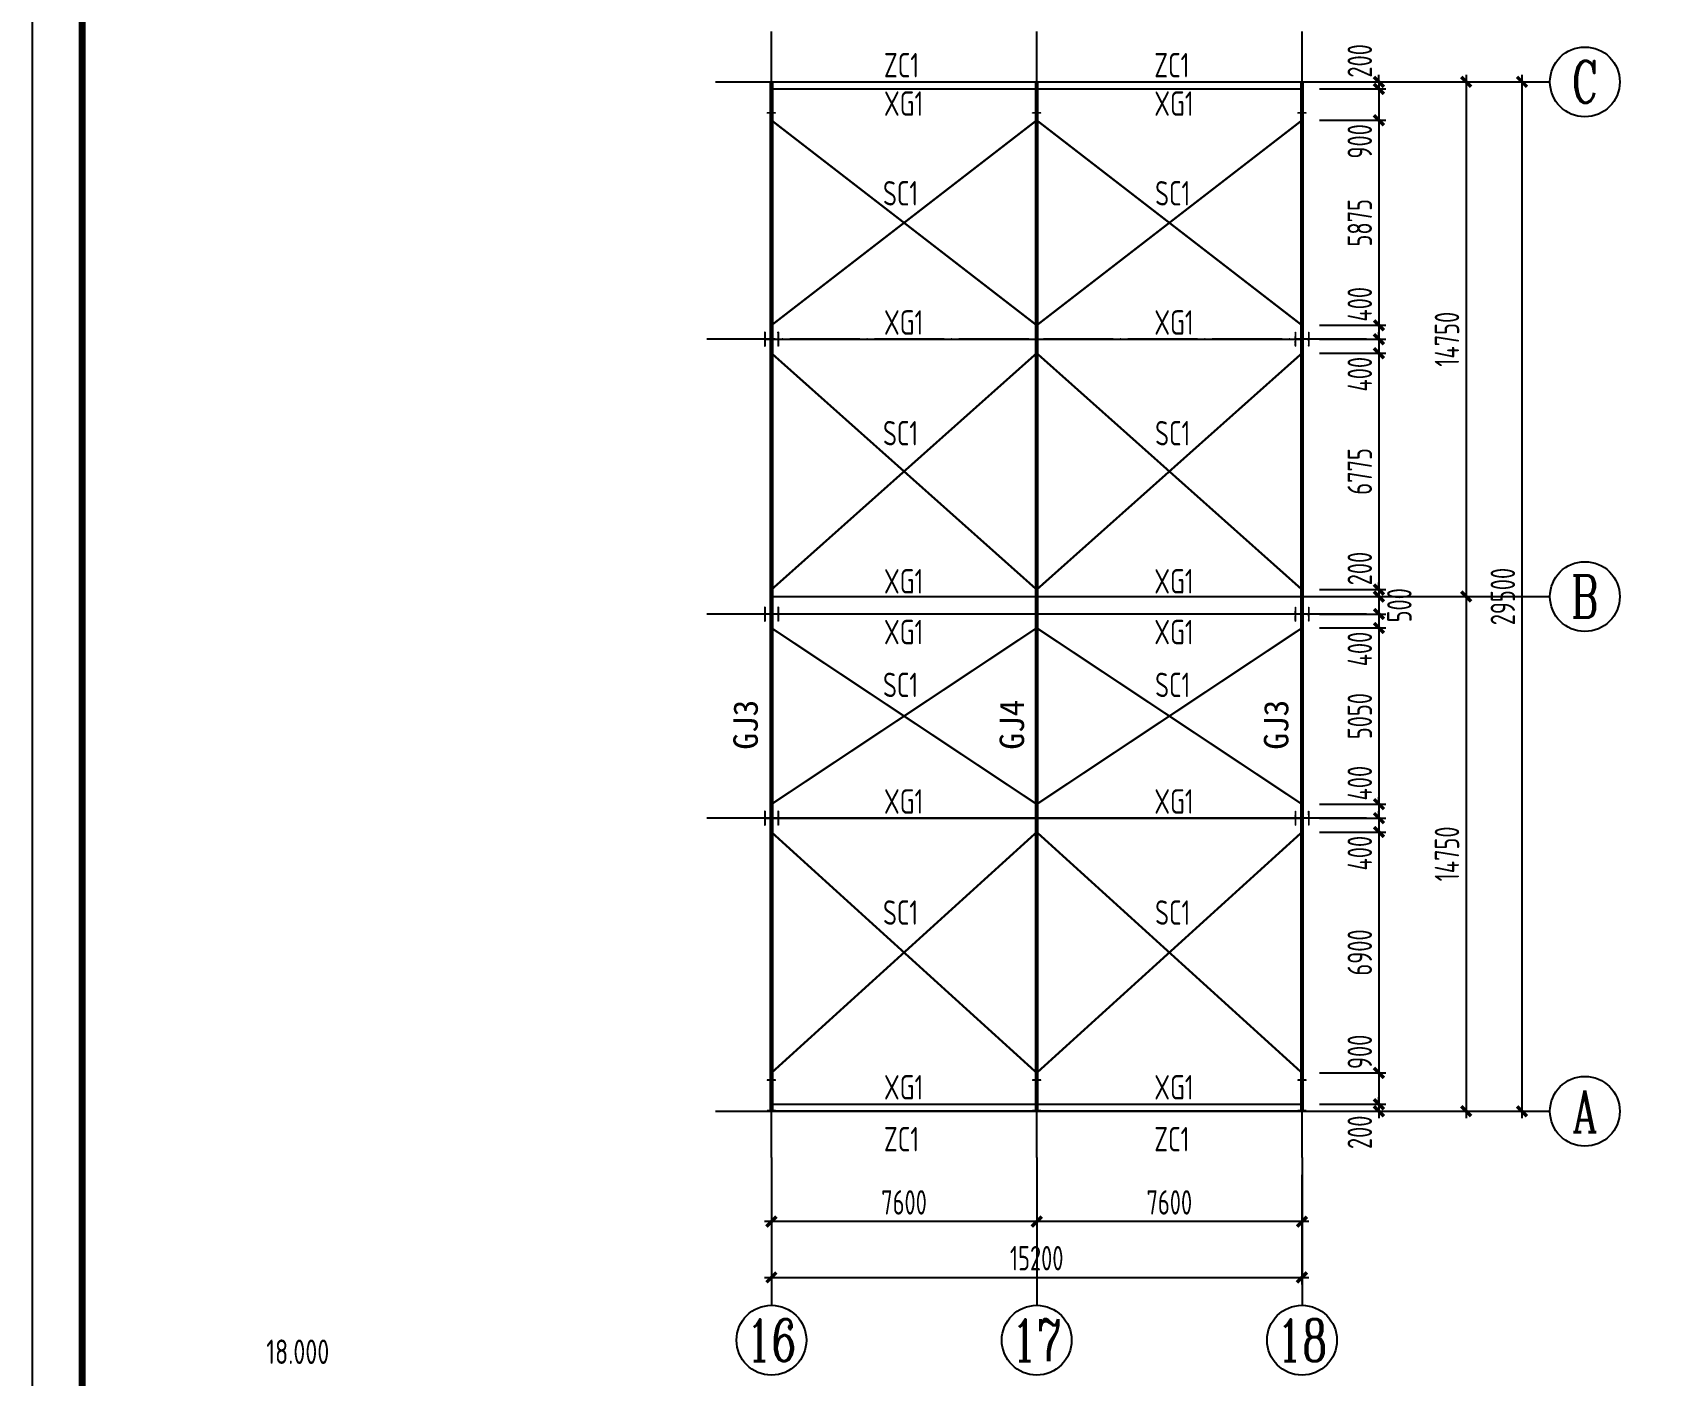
# Model space of a CAD drawing. Extents: x -3102990 to -851544, y -5293060 to -2540151.
# Drawn here: x -1789966 to -1766772, y -2655791 to -2636544 of the extents above; entities that cross this region are included whole.
import ezdxf
from ezdxf.enums import TextEntityAlignment as Align

# ---------------------------------------------------------------- set-up
doc = ezdxf.new("R2010")
doc.units = 0
doc.header["$LTSCALE"] = 1000
doc.header["$PDMODE"] = 1
for name, pattern in [('2', [16, 12.5, -1.5, 0.5, -1.5]), ('DASH', [0.35, 0.25, -0.1]), ('DOTE', [2.42, 2, -0.2, 0.02, -0.2])]:
    doc.linetypes.add(name, pattern=pattern)
doc.layers.get('0').update_dxf_attribs({"linetype": 'CONTINUOUS'})
doc.layers.get('Defpoints').update_dxf_attribs({"linetype": 'CONTINUOUS'})
for name, color, linetype in [('AXIS', 253, 'DOTE'), ('COLU', 7, 'CONTINUOUS'), ('DIM', 3, 'CONTINUOUS'), ('NUM', 7, 'CONTINUOUS'), ('PUB_TITLE', 4, 'CONTINUOUS'), ('REIN', 1, 'CONTINUOUS'), ('TEXT', 7, 'CONTINUOUS'), ('THIN', 7, 'CONTINUOUS')]:
    doc.layers.add(name, color=color, linetype=linetype)
doc.layers.add('yichutu', color=7, linetype='CONTINUOUS', true_color=0xffffff, plot=False)
doc.styles.add('-黑体', font='simhei.ttf')
doc.styles.add('TSSD_Axis', font='Complex.shx', dxfattribs={"width": 0.7, "bigfont": 'hztxt.shx'})
doc.styles.add('TSSD_Dimension', font='tssdeng.shx', dxfattribs={"width": 0.7, "bigfont": 'Hztxt.shx'})
doc.styles.add('TSSD_Label', font='tssdeng.shx', dxfattribs={"width": 0.75, "bigfont": 'hztxt.shx'})
doc.styles.add('TSSD_Rein', font='Tssdeng.shx', dxfattribs={"width": 0.75, "bigfont": 'hztxt.shx'})
doc.dimstyles.new('TSSD_200_100', dxfattribs={"dimtxt": 350, "dimasz": 100, "dimexe": 100, "dimexo": 250, "dimgap": 100, "dimtad": 1, "dimdec": 0, "dimlfac": 2, "dimzin": 0, "dimdsep": 46, "dimtxsty": 'TSSD_Dimension', "dimblk": 'ARCHTICK', "dimcen": 0, "dimdle": 100, "dimclrt": 7, "dimadec": 0, "dimazin": 0, "dimtfac": 1, "dimtdec": 0, "dimtix": 1, "dimtmove": 2, "dimatfit": 3, "dimfxl": 1, "dimtolj": 1, "dimtzin": 0, "dimarcsym": 0})

# ---------------------------------------------------------------- blocks, each defined once
blk = doc.blocks.new('ts_axno')
at = {"color": 0, "linetype": 'ByBlock', "lineweight": -2}
blk.add_circle((0, 0), 0.5, dxfattribs=at)
at = {"color": 0, "linetype": 'ByBlock', "lineweight": -2, "style": 'TSSD_Axis', "width": 0.7}
blk.add_attdef('A', text='', height=0.6, dxfattribs=at).set_placement((0, 0), align=Align.MIDDLE_CENTER)
blk = doc.blocks.new('_ArchTick')
at = {"color": 0, "const_width": 0.5}
blk.add_lwpolyline([(-0.71, -0.71), (0.71, 0.71)], dxfattribs=at)
blk = doc.blocks.new('*D1624')
at = {"layer": 'Defpoints', "color": 0, "ltscale": 1.5}
for p in [(-1775580, -2652666), (-1771780, -2652666), (-1775580, -2653584)]:
    blk.add_point(p, dxfattribs=at)
at = {"layer": 'DIM', "color": 0, "lineweight": -2, "ltscale": 1.5}
for p, q in [((-1775580, -2652916), (-1775580, -2653684)), ((-1771780, -2652916), (-1771780, -2653684)), ((-1771680, -2653584), (-1775680, -2653584))]:
    blk.add_line(p, q, dxfattribs=at)
at = {"layer": 'DIM', "color": 0, "lineweight": -2, "ltscale": 1.5, "xscale": 100, "yscale": 100, "zscale": 100, "rotation": 180}
blk.add_blockref('_ArchTick', (-1775580, -2653584), dxfattribs=at)
at = {"layer": 'DIM', "color": 0, "lineweight": -2, "ltscale": 1.5, "xscale": 100, "yscale": 100, "zscale": 100}
blk.add_blockref('_ArchTick', (-1771780, -2653584), dxfattribs=at)
at = {"layer": 'DIM', "color": 7, "ltscale": 1.5, "insert": (-1773680, -2653309), "char_height": 350, "attachment_point": 5, "style": 'TSSD_Dimension'}
blk.add_mtext('\\A1;7600', dxfattribs=at)
blk = doc.blocks.new('*D1625')
at = {"layer": 'Defpoints', "color": 0, "ltscale": 1.5}
for p in [(-1779380, -2652666), (-1775580, -2652666), (-1779380, -2653584)]:
    blk.add_point(p, dxfattribs=at)
at = {"layer": 'DIM', "color": 0, "lineweight": -2, "ltscale": 1.5}
for p, q in [((-1779380, -2652916), (-1779380, -2653684)), ((-1775580, -2652916), (-1775580, -2653684)), ((-1775480, -2653584), (-1779480, -2653584))]:
    blk.add_line(p, q, dxfattribs=at)
at = {"layer": 'DIM', "color": 0, "lineweight": -2, "ltscale": 1.5, "xscale": 100, "yscale": 100, "zscale": 100, "rotation": 180}
blk.add_blockref('_ArchTick', (-1779380, -2653584), dxfattribs=at)
at = {"layer": 'DIM', "color": 0, "lineweight": -2, "ltscale": 1.5, "xscale": 100, "yscale": 100, "zscale": 100}
blk.add_blockref('_ArchTick', (-1775580, -2653584), dxfattribs=at)
at = {"layer": 'DIM', "color": 7, "ltscale": 1.5, "insert": (-1777480, -2653309), "char_height": 350, "attachment_point": 5, "style": 'TSSD_Dimension'}
blk.add_mtext('\\A1;7600', dxfattribs=at)
blk = doc.blocks.new('*D1626')
at = {"layer": 'Defpoints', "color": 0, "ltscale": 1.5}
for p in [(-1779380, -2652666), (-1771780, -2652666), (-1771780, -2654384)]:
    blk.add_point(p, dxfattribs=at)
at = {"layer": 'DIM', "color": 0, "lineweight": -2, "ltscale": 1.5}
for p, q in [((-1779380, -2652916), (-1779380, -2654484)), ((-1771780, -2652916), (-1771780, -2654484)), ((-1779480, -2654384), (-1771680, -2654384))]:
    blk.add_line(p, q, dxfattribs=at)
at = {"layer": 'DIM', "color": 0, "lineweight": -2, "ltscale": 1.5, "xscale": 100, "yscale": 100, "zscale": 100, "rotation": 180}
blk.add_blockref('_ArchTick', (-1779380, -2654384), dxfattribs=at)
at = {"layer": 'DIM', "color": 0, "lineweight": -2, "ltscale": 1.5, "xscale": 100, "yscale": 100, "zscale": 100}
blk.add_blockref('_ArchTick', (-1771780, -2654384), dxfattribs=at)
at = {"layer": 'DIM', "color": 7, "ltscale": 1.5, "insert": (-1775580, -2654109), "char_height": 350, "attachment_point": 5, "style": 'TSSD_Dimension'}
blk.add_mtext('\\A1;15200', dxfattribs=at)
blk = doc.blocks.new('*D1627')
at = {"layer": 'Defpoints', "color": 0, "ltscale": 1.5}
for p in [(-1770980, -2637253), (-1770980, -2644628), (-1769428, -2644628)]:
    blk.add_point(p, dxfattribs=at)
at = {"layer": 'DIM', "color": 0, "lineweight": -2, "ltscale": 1.5}
for p, q in [((-1769428, -2637153), (-1769428, -2644728)), ((-1770730, -2637253), (-1769328, -2637253)), ((-1770730, -2644628), (-1769328, -2644628))]:
    blk.add_line(p, q, dxfattribs=at)
at = {"layer": 'DIM', "color": 0, "lineweight": -2, "ltscale": 1.5, "xscale": 100, "yscale": 100, "zscale": 100}
for p, rotation in [((-1769428, -2637253), 90), ((-1769428, -2644628), 270)]:
    blk.add_blockref('_ArchTick', p, dxfattribs=dict(at, rotation=rotation))
at = {"layer": 'DIM', "color": 7, "ltscale": 1.5, "insert": (-1769703, -2640941), "char_height": 350, "attachment_point": 5, "rotation": 90, "style": 'TSSD_Dimension'}
blk.add_mtext('\\A1;14750', dxfattribs=at)
blk = doc.blocks.new('*D1628')
at = {"layer": 'Defpoints', "color": 0, "ltscale": 1.5}
for p in [(-1770980, -2644628), (-1770980, -2652003), (-1769428, -2652003)]:
    blk.add_point(p, dxfattribs=at)
at = {"layer": 'DIM', "color": 0, "lineweight": -2, "ltscale": 1.5}
for p, q in [((-1769428, -2644528), (-1769428, -2652103)), ((-1770730, -2644628), (-1769328, -2644628)), ((-1770730, -2652003), (-1769328, -2652003))]:
    blk.add_line(p, q, dxfattribs=at)
at = {"layer": 'DIM', "color": 0, "lineweight": -2, "ltscale": 1.5, "xscale": 100, "yscale": 100, "zscale": 100}
for p, rotation in [((-1769428, -2644628), 90), ((-1769428, -2652003), 270)]:
    blk.add_blockref('_ArchTick', p, dxfattribs=dict(at, rotation=rotation))
at = {"layer": 'DIM', "color": 7, "ltscale": 1.5, "insert": (-1769703, -2648316), "char_height": 350, "attachment_point": 5, "rotation": 90, "style": 'TSSD_Dimension'}
blk.add_mtext('\\A1;14750', dxfattribs=at)
blk = doc.blocks.new('*D1629')
at = {"layer": 'Defpoints', "color": 0, "ltscale": 1.5}
for p in [(-1770980, -2637253), (-1768628, -2637253), (-1770980, -2652003)]:
    blk.add_point(p, dxfattribs=at)
at = {"layer": 'DIM', "color": 0, "lineweight": -2, "ltscale": 1.5}
for p, q in [((-1768628, -2652103), (-1768628, -2637153)), ((-1770730, -2637253), (-1768528, -2637253)), ((-1770730, -2652003), (-1768528, -2652003))]:
    blk.add_line(p, q, dxfattribs=at)
at = {"layer": 'DIM', "color": 0, "lineweight": -2, "ltscale": 1.5, "xscale": 100, "yscale": 100, "zscale": 100}
for p, rotation in [((-1768628, -2637253), 90), ((-1768628, -2652003), 270)]:
    blk.add_blockref('_ArchTick', p, dxfattribs=dict(at, rotation=rotation))
at = {"layer": 'DIM', "color": 7, "ltscale": 1.5, "insert": (-1768903, -2644628), "char_height": 350, "attachment_point": 5, "rotation": 90, "style": 'TSSD_Dimension'}
blk.add_mtext('\\A1;29500', dxfattribs=at)
blk = doc.blocks.new('*D1633')
at = {"layer": 'Defpoints', "color": 0, "ltscale": 1.5}
for p in [(-1771780, -2637253), (-1771780, -2637353), (-1770677, -2637353)]:
    blk.add_point(p, dxfattribs=at)
at = {"layer": 'DIM', "color": 0, "lineweight": -2, "ltscale": 1.5}
for p, q in [((-1770677, -2637253), (-1770677, -2637153)), ((-1771530, -2637253), (-1770577, -2637253)), ((-1771530, -2637353), (-1770577, -2637353)), ((-1770677, -2637253), (-1770677, -2637353)), ((-1770677, -2637353), (-1770677, -2637453))]:
    blk.add_line(p, q, dxfattribs=at)
at = {"layer": 'DIM', "color": 0, "lineweight": -2, "ltscale": 1.5, "xscale": 100, "yscale": 100, "zscale": 100}
for p, rotation in [((-1770677, -2637253), 270), ((-1770677, -2637353), 90)]:
    blk.add_blockref('_ArchTick', p, dxfattribs=dict(at, rotation=rotation))
at = {"layer": 'DIM', "color": 7, "ltscale": 1.5, "insert": (-1770952, -2636952), "char_height": 350, "attachment_point": 5, "rotation": 90, "style": 'TSSD_Dimension'}
blk.add_mtext('\\A1;200', dxfattribs=at)
blk = doc.blocks.new('*D1634')
at = {"layer": 'Defpoints', "color": 0, "ltscale": 1.5}
for p in [(-1771780, -2637353), (-1771780, -2637803), (-1770677, -2637803)]:
    blk.add_point(p, dxfattribs=at)
at = {"layer": 'DIM', "color": 0, "lineweight": -2, "ltscale": 1.5}
for p, q in [((-1771530, -2637353), (-1770577, -2637353)), ((-1770677, -2637253), (-1770677, -2637903)), ((-1771530, -2637803), (-1770577, -2637803))]:
    blk.add_line(p, q, dxfattribs=at)
at = {"layer": 'DIM', "color": 0, "lineweight": -2, "ltscale": 1.5, "xscale": 100, "yscale": 100, "zscale": 100}
for p, rotation in [((-1770677, -2637353), 90), ((-1770677, -2637803), 270)]:
    blk.add_blockref('_ArchTick', p, dxfattribs=dict(at, rotation=rotation))
at = {"layer": 'DIM', "color": 7, "ltscale": 1.5, "insert": (-1770952, -2638105), "char_height": 350, "attachment_point": 5, "rotation": 90, "style": 'TSSD_Dimension'}
blk.add_mtext('\\A1;900', dxfattribs=at)
blk = doc.blocks.new('*D1635')
at = {"layer": 'Defpoints', "color": 0, "ltscale": 1.5}
for p in [(-1771780, -2637803), (-1771780, -2640741), (-1770677, -2640741)]:
    blk.add_point(p, dxfattribs=at)
at = {"layer": 'DIM', "color": 0, "lineweight": -2, "ltscale": 1.5}
for p, q in [((-1771530, -2637803), (-1770577, -2637803)), ((-1770677, -2637703), (-1770677, -2640841)), ((-1771530, -2640741), (-1770577, -2640741))]:
    blk.add_line(p, q, dxfattribs=at)
at = {"layer": 'DIM', "color": 0, "lineweight": -2, "ltscale": 1.5, "xscale": 100, "yscale": 100, "zscale": 100}
for p, rotation in [((-1770677, -2637803), 90), ((-1770677, -2640741), 270)]:
    blk.add_blockref('_ArchTick', p, dxfattribs=dict(at, rotation=rotation))
at = {"layer": 'DIM', "color": 7, "ltscale": 1.5, "insert": (-1770952, -2639272), "char_height": 350, "attachment_point": 5, "rotation": 90, "style": 'TSSD_Dimension'}
blk.add_mtext('\\A1;5875', dxfattribs=at)
blk = doc.blocks.new('*D1636')
at = {"layer": 'Defpoints', "color": 0, "ltscale": 1.5}
for p in [(-1771780, -2640741), (-1771780, -2640941), (-1770677, -2640941)]:
    blk.add_point(p, dxfattribs=at)
at = {"layer": 'DIM', "color": 0, "lineweight": -2, "ltscale": 1.5}
for p, q in [((-1770677, -2640641), (-1770677, -2641041)), ((-1771530, -2640741), (-1770577, -2640741)), ((-1771530, -2640941), (-1770577, -2640941))]:
    blk.add_line(p, q, dxfattribs=at)
at = {"layer": 'DIM', "color": 0, "lineweight": -2, "ltscale": 1.5, "xscale": 100, "yscale": 100, "zscale": 100}
for p, rotation in [((-1770677, -2640741), 90), ((-1770677, -2640941), 270)]:
    blk.add_blockref('_ArchTick', p, dxfattribs=dict(at, rotation=rotation))
at = {"layer": 'DIM', "color": 7, "ltscale": 1.5, "insert": (-1770952, -2640440), "char_height": 350, "attachment_point": 5, "rotation": 90, "style": 'TSSD_Dimension'}
blk.add_mtext('\\A1;400', dxfattribs=at)
blk = doc.blocks.new('*D1637')
at = {"layer": 'Defpoints', "color": 0, "ltscale": 1.5}
for p in [(-1771780, -2640941), (-1771780, -2641141), (-1770677, -2641141)]:
    blk.add_point(p, dxfattribs=at)
at = {"layer": 'DIM', "color": 0, "lineweight": -2, "ltscale": 1.5}
for p, q in [((-1770677, -2640941), (-1770677, -2640841)), ((-1771530, -2640941), (-1770577, -2640941)), ((-1770677, -2640941), (-1770677, -2641141)), ((-1771530, -2641141), (-1770577, -2641141)), ((-1770677, -2641141), (-1770677, -2641241))]:
    blk.add_line(p, q, dxfattribs=at)
at = {"layer": 'DIM', "color": 0, "lineweight": -2, "ltscale": 1.5, "xscale": 100, "yscale": 100, "zscale": 100}
for p, rotation in [((-1770677, -2640941), 270), ((-1770677, -2641141), 90)]:
    blk.add_blockref('_ArchTick', p, dxfattribs=dict(at, rotation=rotation))
at = {"layer": 'DIM', "color": 7, "ltscale": 1.5, "insert": (-1770952, -2641442), "char_height": 350, "attachment_point": 5, "rotation": 90, "style": 'TSSD_Dimension'}
blk.add_mtext('\\A1;400', dxfattribs=at)
blk = doc.blocks.new('*D1638')
at = {"layer": 'Defpoints', "color": 0, "ltscale": 1.5}
for p in [(-1771780, -2641141), (-1771780, -2644528), (-1770677, -2644528)]:
    blk.add_point(p, dxfattribs=at)
at = {"layer": 'DIM', "color": 0, "lineweight": -2, "ltscale": 1.5}
for p, q in [((-1770677, -2641041), (-1770677, -2644628)), ((-1771530, -2641141), (-1770577, -2641141)), ((-1771530, -2644528), (-1770577, -2644528))]:
    blk.add_line(p, q, dxfattribs=at)
at = {"layer": 'DIM', "color": 0, "lineweight": -2, "ltscale": 1.5, "xscale": 100, "yscale": 100, "zscale": 100}
for p, rotation in [((-1770677, -2641141), 90), ((-1770677, -2644528), 270)]:
    blk.add_blockref('_ArchTick', p, dxfattribs=dict(at, rotation=rotation))
at = {"layer": 'DIM', "color": 7, "ltscale": 1.5, "insert": (-1770952, -2642835), "char_height": 350, "attachment_point": 5, "rotation": 90, "style": 'TSSD_Dimension'}
blk.add_mtext('\\A1;6775', dxfattribs=at)
blk = doc.blocks.new('*D1639')
at = {"layer": 'Defpoints', "color": 0, "ltscale": 1.5}
for p in [(-1771780, -2644528), (-1771780, -2644628), (-1770677, -2644628)]:
    blk.add_point(p, dxfattribs=at)
at = {"layer": 'DIM', "color": 0, "lineweight": -2, "ltscale": 1.5}
for p, q in [((-1771530, -2644528), (-1770577, -2644528)), ((-1770677, -2644528), (-1770677, -2644428)), ((-1770677, -2644528), (-1770677, -2644628)), ((-1771530, -2644628), (-1770577, -2644628)), ((-1770677, -2644628), (-1770677, -2644728))]:
    blk.add_line(p, q, dxfattribs=at)
at = {"layer": 'DIM', "color": 0, "lineweight": -2, "ltscale": 1.5, "xscale": 100, "yscale": 100, "zscale": 100}
for p, rotation in [((-1770677, -2644528), 270), ((-1770677, -2644628), 90)]:
    blk.add_blockref('_ArchTick', p, dxfattribs=dict(at, rotation=rotation))
at = {"layer": 'DIM', "color": 7, "ltscale": 1.5, "insert": (-1770952, -2644227), "char_height": 350, "attachment_point": 5, "rotation": 90, "style": 'TSSD_Dimension'}
blk.add_mtext('\\A1;200', dxfattribs=at)
blk = doc.blocks.new('*D1640')
at = {"layer": 'Defpoints', "color": 0, "ltscale": 1.5}
for p in [(-1771780, -2644628), (-1771780, -2644878), (-1770677, -2644878)]:
    blk.add_point(p, dxfattribs=at)
at = {"layer": 'DIM', "color": 0, "lineweight": -2, "ltscale": 1.5}
for p, q in [((-1770677, -2644528), (-1770677, -2644978)), ((-1771530, -2644628), (-1770577, -2644628)), ((-1771530, -2644878), (-1770577, -2644878))]:
    blk.add_line(p, q, dxfattribs=at)
at = {"layer": 'DIM', "color": 0, "lineweight": -2, "ltscale": 1.5, "xscale": 100, "yscale": 100, "zscale": 100}
for p, rotation in [((-1770677, -2644628), 90), ((-1770677, -2644878), 270)]:
    blk.add_blockref('_ArchTick', p, dxfattribs=dict(at, rotation=rotation))
at = {"layer": 'DIM', "color": 7, "ltscale": 1.5, "insert": (-1770385, -2644753), "char_height": 350, "attachment_point": 5, "rotation": 90, "style": 'TSSD_Dimension'}
blk.add_mtext('\\A1;500', dxfattribs=at)
blk = doc.blocks.new('*D1641')
at = {"layer": 'Defpoints', "color": 0, "ltscale": 1.5}
for p in [(-1771780, -2644878), (-1771780, -2645078), (-1770677, -2645078)]:
    blk.add_point(p, dxfattribs=at)
at = {"layer": 'DIM', "color": 0, "lineweight": -2, "ltscale": 1.5}
for p, q in [((-1770677, -2644778), (-1770677, -2645178)), ((-1771530, -2644878), (-1770577, -2644878)), ((-1771530, -2645078), (-1770577, -2645078))]:
    blk.add_line(p, q, dxfattribs=at)
at = {"layer": 'DIM', "color": 0, "lineweight": -2, "ltscale": 1.5, "xscale": 100, "yscale": 100, "zscale": 100}
for p, rotation in [((-1770677, -2644878), 90), ((-1770677, -2645078), 270)]:
    blk.add_blockref('_ArchTick', p, dxfattribs=dict(at, rotation=rotation))
at = {"layer": 'DIM', "color": 7, "ltscale": 1.5, "insert": (-1770952, -2645380), "char_height": 350, "attachment_point": 5, "rotation": 90, "style": 'TSSD_Dimension'}
blk.add_mtext('\\A1;400', dxfattribs=at)
blk = doc.blocks.new('*D1642')
at = {"layer": 'Defpoints', "color": 0, "ltscale": 1.5}
for p in [(-1771780, -2645078), (-1771780, -2647603), (-1770677, -2647603)]:
    blk.add_point(p, dxfattribs=at)
at = {"layer": 'DIM', "color": 0, "lineweight": -2, "ltscale": 1.5}
for p, q in [((-1770677, -2644978), (-1770677, -2647703)), ((-1771530, -2645078), (-1770577, -2645078)), ((-1771530, -2647603), (-1770577, -2647603))]:
    blk.add_line(p, q, dxfattribs=at)
at = {"layer": 'DIM', "color": 0, "lineweight": -2, "ltscale": 1.5, "xscale": 100, "yscale": 100, "zscale": 100}
for p, rotation in [((-1770677, -2645078), 90), ((-1770677, -2647603), 270)]:
    blk.add_blockref('_ArchTick', p, dxfattribs=dict(at, rotation=rotation))
at = {"layer": 'DIM', "color": 7, "ltscale": 1.5, "insert": (-1770952, -2646341), "char_height": 350, "attachment_point": 5, "rotation": 90, "style": 'TSSD_Dimension'}
blk.add_mtext('\\A1;5050', dxfattribs=at)
blk = doc.blocks.new('*D1643')
at = {"layer": 'Defpoints', "color": 0, "ltscale": 1.5}
for p in [(-1771780, -2647603), (-1771780, -2647803), (-1770677, -2647803)]:
    blk.add_point(p, dxfattribs=at)
at = {"layer": 'DIM', "color": 0, "lineweight": -2, "ltscale": 1.5}
for p, q in [((-1771530, -2647603), (-1770577, -2647603)), ((-1770677, -2647603), (-1770677, -2647503)), ((-1770677, -2647603), (-1770677, -2647803)), ((-1771530, -2647803), (-1770577, -2647803)), ((-1770677, -2647803), (-1770677, -2647903))]:
    blk.add_line(p, q, dxfattribs=at)
at = {"layer": 'DIM', "color": 0, "lineweight": -2, "ltscale": 1.5, "xscale": 100, "yscale": 100, "zscale": 100}
for p, rotation in [((-1770677, -2647603), 270), ((-1770677, -2647803), 90)]:
    blk.add_blockref('_ArchTick', p, dxfattribs=dict(at, rotation=rotation))
at = {"layer": 'DIM', "color": 7, "ltscale": 1.5, "insert": (-1770952, -2647302), "char_height": 350, "attachment_point": 5, "rotation": 90, "style": 'TSSD_Dimension'}
blk.add_mtext('\\A1;400', dxfattribs=at)
blk = doc.blocks.new('*D1644')
at = {"layer": 'Defpoints', "color": 0, "ltscale": 1.5}
for p in [(-1771780, -2647803), (-1771780, -2648003), (-1770677, -2648003)]:
    blk.add_point(p, dxfattribs=at)
at = {"layer": 'DIM', "color": 0, "lineweight": -2, "ltscale": 1.5}
for p, q in [((-1771530, -2647803), (-1770577, -2647803)), ((-1770677, -2647803), (-1770677, -2647703)), ((-1770677, -2647803), (-1770677, -2648003)), ((-1771530, -2648003), (-1770577, -2648003)), ((-1770677, -2648003), (-1770677, -2648103))]:
    blk.add_line(p, q, dxfattribs=at)
at = {"layer": 'DIM', "color": 0, "lineweight": -2, "ltscale": 1.5, "xscale": 100, "yscale": 100, "zscale": 100}
for p, rotation in [((-1770677, -2647803), 270), ((-1770677, -2648003), 90)]:
    blk.add_blockref('_ArchTick', p, dxfattribs=dict(at, rotation=rotation))
at = {"layer": 'DIM', "color": 7, "ltscale": 1.5, "insert": (-1770952, -2648305), "char_height": 350, "attachment_point": 5, "rotation": 90, "style": 'TSSD_Dimension'}
blk.add_mtext('\\A1;400', dxfattribs=at)
blk = doc.blocks.new('*D1645')
at = {"layer": 'Defpoints', "color": 0, "ltscale": 1.5}
for p in [(-1771780, -2648003), (-1771780, -2651453), (-1770677, -2651453)]:
    blk.add_point(p, dxfattribs=at)
at = {"layer": 'DIM', "color": 0, "lineweight": -2, "ltscale": 1.5}
for p, q in [((-1771530, -2648003), (-1770577, -2648003)), ((-1770677, -2647903), (-1770677, -2651553)), ((-1771530, -2651453), (-1770577, -2651453))]:
    blk.add_line(p, q, dxfattribs=at)
at = {"layer": 'DIM', "color": 0, "lineweight": -2, "ltscale": 1.5, "xscale": 100, "yscale": 100, "zscale": 100}
for p, rotation in [((-1770677, -2648003), 90), ((-1770677, -2651453), 270)]:
    blk.add_blockref('_ArchTick', p, dxfattribs=dict(at, rotation=rotation))
at = {"layer": 'DIM', "color": 7, "ltscale": 1.5, "insert": (-1770952, -2649728), "char_height": 350, "attachment_point": 5, "rotation": 90, "style": 'TSSD_Dimension'}
blk.add_mtext('\\A1;6900', dxfattribs=at)
blk = doc.blocks.new('*D1646')
at = {"layer": 'Defpoints', "color": 0, "ltscale": 1.5}
for p in [(-1771780, -2651453), (-1771780, -2651903), (-1770677, -2651903)]:
    blk.add_point(p, dxfattribs=at)
at = {"layer": 'DIM', "color": 0, "lineweight": -2, "ltscale": 1.5}
for p, q in [((-1771530, -2651453), (-1770577, -2651453)), ((-1770677, -2651353), (-1770677, -2652003)), ((-1771530, -2651903), (-1770577, -2651903))]:
    blk.add_line(p, q, dxfattribs=at)
at = {"layer": 'DIM', "color": 0, "lineweight": -2, "ltscale": 1.5, "xscale": 100, "yscale": 100, "zscale": 100}
for p, rotation in [((-1770677, -2651453), 90), ((-1770677, -2651903), 270)]:
    blk.add_blockref('_ArchTick', p, dxfattribs=dict(at, rotation=rotation))
at = {"layer": 'DIM', "color": 7, "ltscale": 1.5, "insert": (-1770952, -2651152), "char_height": 350, "attachment_point": 5, "rotation": 90, "style": 'TSSD_Dimension'}
blk.add_mtext('\\A1;900', dxfattribs=at)
blk = doc.blocks.new('*D1647')
at = {"layer": 'Defpoints', "color": 0, "ltscale": 1.5}
for p in [(-1771780, -2651903), (-1771780, -2652003), (-1770677, -2652003)]:
    blk.add_point(p, dxfattribs=at)
at = {"layer": 'DIM', "color": 0, "lineweight": -2, "ltscale": 1.5}
for p, q in [((-1771530, -2651903), (-1770577, -2651903)), ((-1771530, -2652003), (-1770577, -2652003)), ((-1770677, -2651903), (-1770677, -2651803)), ((-1770677, -2651903), (-1770677, -2652003)), ((-1770677, -2652003), (-1770677, -2652103))]:
    blk.add_line(p, q, dxfattribs=at)
at = {"layer": 'DIM', "color": 0, "lineweight": -2, "ltscale": 1.5, "xscale": 100, "yscale": 100, "zscale": 100}
for p, rotation in [((-1770677, -2651903), 270), ((-1770677, -2652003), 90)]:
    blk.add_blockref('_ArchTick', p, dxfattribs=dict(at, rotation=rotation))
at = {"layer": 'DIM', "color": 7, "ltscale": 1.5, "insert": (-1770952, -2652305), "char_height": 350, "attachment_point": 5, "rotation": 90, "style": 'TSSD_Dimension'}
blk.add_mtext('\\A1;200', dxfattribs=at)
blk = doc.blocks.new('A$C16496DF1')
at = {"layer": 'PUB_TITLE'}
blk.add_lwpolyline([(0, 0), (0, 42000), (104100, 42000), (104100, 0)], close=True, dxfattribs=at)
at = {"layer": 'PUB_TITLE', "const_width": 100}
blk.add_lwpolyline([(103100, 1000), (103100, 41000), (713, 41000), (713, 1000), (103100, 1000)], dxfattribs=at)
blk = doc.blocks.new('yct-1041-420-104100-42000-100-2006.0')
at = {"layer": 'yichutu', "color": 7, "true_color": 0xffffff}
blk.add_lwpolyline([(0, 0), (0, 42000), (104100, 42000), (104100, 0)], close=True, dxfattribs=at)

msp = doc.modelspace()

# ---------------------------------------------------------------- hatches: boundary and pattern name
at = {"layer": 'COLU', "lineweight": 5}
h = msp.add_hatch(dxfattribs=at)
h.set_pattern_fill('ANSI31', color=256, style=0)
h.set_pattern_definition([(45, (152468.8103, 4274.546), (-2.2450640303, 2.2450640303), [])])
h.paths.add_polyline_path([(-1779479.63, -2641040.95), (-1779470.63, -2641040.95), (-1779470.63, -2640840.95), (-1779479.63, -2640840.95)])
h.paths.add_polyline_path([(-1779279.63, -2640840.95), (-1779288.63, -2640840.95), (-1779288.63, -2641040.95), (-1779279.63, -2641040.95)])
edge = h.paths.add_edge_path()
edge.add_line((-1779470.63, -2640944.95), (-1779288.63, -2640944.95))
edge.add_line((-1779470.63, -2640936.95), (-1779288.63, -2640936.95))
h = msp.add_hatch(dxfattribs=at)
h.set_pattern_fill('ANSI31', color=256, style=0)
h.set_pattern_definition([(135, (-3703628.0773, 4274.546), (2.2450640303, 2.2450640303), [])])
h.paths.add_polyline_path([(-1771679.63, -2641040.95), (-1771688.63, -2641040.95), (-1771688.63, -2640840.95), (-1771679.63, -2640840.95)])
h.paths.add_polyline_path([(-1771879.63, -2640840.95), (-1771870.63, -2640840.95), (-1771870.63, -2641040.95), (-1771879.63, -2641040.95)])
edge = h.paths.add_edge_path()
edge.add_line((-1771688.63, -2640944.95), (-1771870.63, -2640944.95))
edge.add_line((-1771688.63, -2640936.95), (-1771870.63, -2640936.95))
h = msp.add_hatch(dxfattribs=at)
h.set_pattern_fill('ANSI31', color=256, style=0)
h.set_pattern_definition([(45, (152468.8103, 337.046), (-2.2450640303, 2.2450640303), [])])
h.paths.add_polyline_path([(-1779479.63, -2644978.45), (-1779470.63, -2644978.45), (-1779470.63, -2644778.45), (-1779479.63, -2644778.45)])
h.paths.add_polyline_path([(-1779279.63, -2644778.45), (-1779288.63, -2644778.45), (-1779288.63, -2644978.45), (-1779279.63, -2644978.45)])
edge = h.paths.add_edge_path()
edge.add_line((-1779470.63, -2644882.45), (-1779288.63, -2644882.45))
edge.add_line((-1779470.63, -2644874.45), (-1779288.63, -2644874.45))
h = msp.add_hatch(dxfattribs=at)
h.set_pattern_fill('ANSI31', color=256, style=0)
h.set_pattern_definition([(135, (-3703628.0773, 337.046), (2.2450640303, 2.2450640303), [])])
h.paths.add_polyline_path([(-1771679.63, -2644978.45), (-1771688.63, -2644978.45), (-1771688.63, -2644778.45), (-1771679.63, -2644778.45)])
h.paths.add_polyline_path([(-1771879.63, -2644778.45), (-1771870.63, -2644778.45), (-1771870.63, -2644978.45), (-1771879.63, -2644978.45)])
edge = h.paths.add_edge_path()
edge.add_line((-1771688.63, -2644882.45), (-1771870.63, -2644882.45))
edge.add_line((-1771688.63, -2644874.45), (-1771870.63, -2644874.45))
h = msp.add_hatch(dxfattribs=at)
h.set_pattern_fill('ANSI31', color=256, style=0)
h.set_pattern_definition([(45, (152468.8103, -2587.9536), (-2.2450640303, 2.2450640303), [])])
h.paths.add_polyline_path([(-1779479.63, -2647903.45), (-1779470.63, -2647903.45), (-1779470.63, -2647703.45), (-1779479.63, -2647703.45)])
h.paths.add_polyline_path([(-1779279.63, -2647703.45), (-1779288.63, -2647703.45), (-1779288.63, -2647903.45), (-1779279.63, -2647903.45)])
edge = h.paths.add_edge_path()
edge.add_line((-1779470.63, -2647807.45), (-1779288.63, -2647807.45))
edge.add_line((-1779470.63, -2647799.45), (-1779288.63, -2647799.45))
h = msp.add_hatch(dxfattribs=at)
h.set_pattern_fill('ANSI31', color=256, style=0)
h.set_pattern_definition([(135, (-3703628.0773, -2587.9536), (2.2450640303, 2.2450640303), [])])
h.paths.add_polyline_path([(-1771679.63, -2647903.45), (-1771688.63, -2647903.45), (-1771688.63, -2647703.45), (-1771679.63, -2647703.45)])
h.paths.add_polyline_path([(-1771879.63, -2647703.45), (-1771870.63, -2647703.45), (-1771870.63, -2647903.45), (-1771879.63, -2647903.45)])
edge = h.paths.add_edge_path()
edge.add_line((-1771688.63, -2647807.45), (-1771870.63, -2647807.45))
edge.add_line((-1771688.63, -2647799.45), (-1771870.63, -2647799.45))

# ---------------------------------------------------------------- linework, layer by layer
at = {"layer": 'AXIS', "ltscale": 1.5}
for p, q in [((-1779379.63, -2652665.51), (-1779379.63, -2636532.65)), ((-1775579.63, -2652665.51), (-1775579.63, -2636532.65)), ((-1771779.63, -2652665.51), (-1771779.63, -2636532.65)), ((-1780179.63, -2637253.45), (-1770979.63, -2637253.45)), ((-1779379.63, -2644628.45), (-1770979.63, -2644628.45)), ((-1780179.63, -2652003.45), (-1770979.63, -2652003.45))]:
    msp.add_line(p, q, dxfattribs=at)
at = {"layer": 'AXIS', "ltscale": 0.5}
for p, q in [((-1770854.46, -2640940.95), (-1780304.81, -2640940.95)), ((-1770854.46, -2644878.45), (-1780304.81, -2644878.45)), ((-1770854.46, -2647803.45), (-1780304.81, -2647803.45))]:
    msp.add_line(p, q, dxfattribs=at)
at = {"layer": 'COLU', "lineweight": 5}
for p, q in [((-1779319.63, -2637253.45), (-1779439.63, -2637253.45)), ((-1779439.63, -2637253.45), (-1779439.63, -2637262.45)), ((-1779319.63, -2637262.45), (-1779439.63, -2637262.45)), ((-1779383.63, -2637262.45), (-1779383.63, -2637694.45)), ((-1779375.63, -2637262.45), (-1779375.63, -2637694.45)), ((-1779319.63, -2637262.45), (-1779319.63, -2637253.45)), ((-1775519.63, -2637253.45), (-1775639.63, -2637253.45)), ((-1775639.63, -2637253.45), (-1775639.63, -2637262.45)), ((-1775519.63, -2637262.45), (-1775639.63, -2637262.45)), ((-1775583.63, -2637262.45), (-1775583.63, -2637694.45)), ((-1775575.63, -2637262.45), (-1775575.63, -2637694.45)), ((-1775519.63, -2637262.45), (-1775519.63, -2637253.45)), ((-1771719.63, -2637253.45), (-1771839.63, -2637253.45)), ((-1771839.63, -2637253.45), (-1771839.63, -2637262.45)), ((-1771719.63, -2637262.45), (-1771839.63, -2637262.45)), ((-1771783.63, -2637262.45), (-1771783.63, -2637694.45)), ((-1771775.63, -2637262.45), (-1771775.63, -2637694.45)), ((-1771719.63, -2637262.45), (-1771719.63, -2637253.45)), ((-1779319.63, -2637694.45), (-1779439.63, -2637694.45)), ((-1779439.63, -2637703.45), (-1779439.63, -2637694.45)), ((-1779319.63, -2637703.45), (-1779439.63, -2637703.45)), ((-1779319.63, -2637703.45), (-1779319.63, -2637694.45)), ((-1775519.63, -2637694.45), (-1775639.63, -2637694.45)), ((-1775639.63, -2637703.45), (-1775639.63, -2637694.45)), ((-1775519.63, -2637703.45), (-1775639.63, -2637703.45)), ((-1775519.63, -2637703.45), (-1775519.63, -2637694.45)), ((-1771719.63, -2637694.45), (-1771839.63, -2637694.45)), ((-1771839.63, -2637703.45), (-1771839.63, -2637694.45)), ((-1771719.63, -2637703.45), (-1771839.63, -2637703.45)), ((-1771719.63, -2637703.45), (-1771719.63, -2637694.45)), ((-1779479.63, -2640840.95), (-1779479.63, -2641040.95)), ((-1779470.63, -2640840.95), (-1779479.63, -2640840.95)), ((-1779470.63, -2640840.95), (-1779470.63, -2641040.95)), ((-1779288.63, -2640840.95), (-1779288.63, -2641040.95)), ((-1779279.63, -2640840.95), (-1779288.63, -2640840.95)), ((-1779279.63, -2640840.95), (-1779279.63, -2641040.95)), ((-1771879.63, -2640840.95), (-1771879.63, -2641040.95)), ((-1771879.63, -2640840.95), (-1771870.63, -2640840.95)), ((-1771870.63, -2640840.95), (-1771870.63, -2641040.95)), ((-1771688.63, -2640840.95), (-1771688.63, -2641040.95)), ((-1771688.63, -2640840.95), (-1771679.63, -2640840.95)), ((-1771679.63, -2640840.95), (-1771679.63, -2641040.95)), ((-1779479.63, -2641040.95), (-1779470.63, -2641040.95)), ((-1779470.63, -2640936.95), (-1779288.63, -2640936.95)), ((-1779470.63, -2640944.95), (-1779288.63, -2640944.95)), ((-1779279.63, -2641040.95), (-1779288.63, -2641040.95)), ((-1771879.63, -2641040.95), (-1771870.63, -2641040.95)), ((-1771688.63, -2640936.95), (-1771870.63, -2640936.95)), ((-1771688.63, -2640944.95), (-1771870.63, -2640944.95)), ((-1771679.63, -2641040.95), (-1771688.63, -2641040.95)), ((-1779479.63, -2644778.45), (-1779479.63, -2644978.45)), ((-1779470.63, -2644778.45), (-1779479.63, -2644778.45)), ((-1779470.63, -2644778.45), (-1779470.63, -2644978.45)), ((-1779288.63, -2644778.45), (-1779288.63, -2644978.45)), ((-1779279.63, -2644778.45), (-1779288.63, -2644778.45)), ((-1779279.63, -2644778.45), (-1779279.63, -2644978.45)), ((-1771879.63, -2644778.45), (-1771879.63, -2644978.45)), ((-1771879.63, -2644778.45), (-1771870.63, -2644778.45)), ((-1771870.63, -2644778.45), (-1771870.63, -2644978.45)), ((-1771688.63, -2644778.45), (-1771688.63, -2644978.45)), ((-1771688.63, -2644778.45), (-1771679.63, -2644778.45)), ((-1771679.63, -2644778.45), (-1771679.63, -2644978.45)), ((-1779479.63, -2644978.45), (-1779470.63, -2644978.45)), ((-1779470.63, -2644874.45), (-1779288.63, -2644874.45)), ((-1779470.63, -2644882.45), (-1779288.63, -2644882.45)), ((-1779279.63, -2644978.45), (-1779288.63, -2644978.45)), ((-1771879.63, -2644978.45), (-1771870.63, -2644978.45)), ((-1771688.63, -2644874.45), (-1771870.63, -2644874.45)), ((-1771688.63, -2644882.45), (-1771870.63, -2644882.45)), ((-1771679.63, -2644978.45), (-1771688.63, -2644978.45)), ((-1779479.63, -2647703.45), (-1779479.63, -2647903.45)), ((-1779470.63, -2647703.45), (-1779479.63, -2647703.45)), ((-1779470.63, -2647703.45), (-1779470.63, -2647903.45)), ((-1779470.63, -2647799.45), (-1779288.63, -2647799.45)), ((-1779470.63, -2647807.45), (-1779288.63, -2647807.45)), ((-1779288.63, -2647703.45), (-1779288.63, -2647903.45)), ((-1779279.63, -2647703.45), (-1779288.63, -2647703.45)), ((-1779279.63, -2647703.45), (-1779279.63, -2647903.45)), ((-1771879.63, -2647703.45), (-1771879.63, -2647903.45)), ((-1771879.63, -2647703.45), (-1771870.63, -2647703.45)), ((-1771870.63, -2647703.45), (-1771870.63, -2647903.45)), ((-1771688.63, -2647799.45), (-1771870.63, -2647799.45)), ((-1771688.63, -2647807.45), (-1771870.63, -2647807.45)), ((-1771688.63, -2647703.45), (-1771688.63, -2647903.45)), ((-1771688.63, -2647703.45), (-1771679.63, -2647703.45)), ((-1771679.63, -2647703.45), (-1771679.63, -2647903.45)), ((-1779479.63, -2647903.45), (-1779470.63, -2647903.45)), ((-1779279.63, -2647903.45), (-1779288.63, -2647903.45)), ((-1771879.63, -2647903.45), (-1771870.63, -2647903.45)), ((-1771679.63, -2647903.45), (-1771688.63, -2647903.45)), ((-1779319.63, -2651553.45), (-1779439.63, -2651553.45)), ((-1779439.63, -2651553.45), (-1779439.63, -2651562.45)), ((-1779319.63, -2651562.45), (-1779439.63, -2651562.45)), ((-1779383.63, -2651562.45), (-1779383.63, -2651994.45)), ((-1779375.63, -2651562.45), (-1779375.63, -2651994.45)), ((-1779319.63, -2651562.45), (-1779319.63, -2651553.45)), ((-1775519.63, -2651553.45), (-1775639.63, -2651553.45)), ((-1775639.63, -2651553.45), (-1775639.63, -2651562.45)), ((-1775519.63, -2651562.45), (-1775639.63, -2651562.45)), ((-1775583.63, -2651562.45), (-1775583.63, -2651994.45)), ((-1775575.63, -2651562.45), (-1775575.63, -2651994.45)), ((-1775519.63, -2651562.45), (-1775519.63, -2651553.45)), ((-1771719.63, -2651553.45), (-1771839.63, -2651553.45)), ((-1771839.63, -2651553.45), (-1771839.63, -2651562.45)), ((-1771719.63, -2651562.45), (-1771839.63, -2651562.45)), ((-1771783.63, -2651562.45), (-1771783.63, -2651994.45)), ((-1771775.63, -2651562.45), (-1771775.63, -2651994.45)), ((-1771719.63, -2651562.45), (-1771719.63, -2651553.45)), ((-1779319.63, -2651994.45), (-1779439.63, -2651994.45)), ((-1779439.63, -2652003.45), (-1779439.63, -2651994.45)), ((-1779319.63, -2652003.45), (-1779439.63, -2652003.45)), ((-1779319.63, -2652003.45), (-1779319.63, -2651994.45)), ((-1775519.63, -2651994.45), (-1775639.63, -2651994.45)), ((-1775639.63, -2652003.45), (-1775639.63, -2651994.45)), ((-1775519.63, -2652003.45), (-1775639.63, -2652003.45)), ((-1775519.63, -2652003.45), (-1775519.63, -2651994.45)), ((-1771719.63, -2651994.45), (-1771839.63, -2651994.45)), ((-1771839.63, -2652003.45), (-1771839.63, -2651994.45)), ((-1771719.63, -2652003.45), (-1771839.63, -2652003.45)), ((-1771719.63, -2652003.45), (-1771719.63, -2651994.45))]:
    msp.add_line(p, q, dxfattribs=at)
at = {"layer": 'COLU', "color": 4, "ltscale": 1.5}
msp.add_lwpolyline([(-1779379.63, -2637253.45), (-1771779.63, -2637253.45), (-1771779.63, -2652003.45), (-1779379.63, -2652003.45)], close=True, dxfattribs=at)
at = {"layer": 'NUM', "ltscale": 1.5}
for p, q in [((-1770979.63, -2637253.45), (-1768227.76, -2637253.45)), ((-1770979.63, -2644628.45), (-1768227.76, -2644628.45)), ((-1770979.63, -2652003.45), (-1768227.76, -2652003.45)), ((-1779379.63, -2652665.51), (-1779379.63, -2654783.72)), ((-1775579.63, -2652665.51), (-1775579.63, -2654783.72)), ((-1771779.63, -2652665.51), (-1771779.63, -2654783.72))]:
    msp.add_line(p, q, dxfattribs=at)
at = {"layer": 'REIN', "color": 4, "linetype": '2', "ltscale": 0.1, "const_width": 60}
for points in [[(-1779379.63, -2637253.45), (-1779379.63, -2652003.45)], [(-1775579.63, -2637253.45), (-1775579.63, -2652003.45)], [(-1771779.63, -2637253.45), (-1771779.63, -2652003.45)]]:
    msp.add_lwpolyline(points, dxfattribs=at)
at = {"layer": 'REIN', "color": 2, "linetype": 'DASH', "ltscale": 2, "const_width": 30}
for points in [[(-1775579.63, -2637253.45), (-1779379.63, -2637253.45)], [(-1771779.63, -2637253.45), (-1775579.63, -2637253.45)], [(-1775579.63, -2652003.45), (-1779379.63, -2652003.45)], [(-1771779.63, -2652003.45), (-1775579.63, -2652003.45)]]:
    msp.add_lwpolyline(points, dxfattribs=at)
at = {"layer": 'REIN', "color": 4, "const_width": 30}
for points in [[(-1779379.63, -2637353.45), (-1771779.63, -2637353.45)], [(-1771779.63, -2640940.95), (-1779379.63, -2640940.95)], [(-1779379.63, -2644628.45), (-1771779.63, -2644628.45)], [(-1779379.63, -2644878.45), (-1771779.63, -2644878.45)], [(-1771779.63, -2647803.45), (-1779379.63, -2647803.45)], [(-1779379.63, -2651903.45), (-1771779.63, -2651903.45)]]:
    msp.add_lwpolyline(points, dxfattribs=at)
at = {"layer": 'REIN', "color": 6, "const_width": 30}
for points in [[(-1775579.63, -2637803.45), (-1779379.63, -2640740.95)], [(-1779379.63, -2637803.45), (-1775579.63, -2640740.95)], [(-1775579.63, -2637803.45), (-1771779.63, -2640740.95)], [(-1771779.63, -2637803.45), (-1775579.63, -2640740.95)], [(-1775579.63, -2641140.95), (-1779379.63, -2644528.45)], [(-1779379.63, -2641140.95), (-1775579.63, -2644528.45)], [(-1775579.63, -2641140.95), (-1771779.63, -2644528.45)], [(-1771779.63, -2641140.95), (-1775579.63, -2644528.45)], [(-1775579.63, -2645078.45), (-1779379.63, -2647603.45)], [(-1779379.63, -2645078.45), (-1775579.63, -2647603.45)], [(-1775579.63, -2645078.45), (-1771779.63, -2647603.45)], [(-1771779.63, -2645078.45), (-1775579.63, -2647603.45)], [(-1775579.63, -2648003.45), (-1779379.63, -2651453.45)], [(-1779379.63, -2648003.45), (-1775579.63, -2651453.45)], [(-1775579.63, -2648003.45), (-1771779.63, -2651453.45)], [(-1771779.63, -2648003.45), (-1775579.63, -2651453.45)]]:
    msp.add_lwpolyline(points, dxfattribs=at)

# ---------------------------------------------------------------- block references
at = {"ltscale": 1.5}
msp.add_blockref('A$C16496DF1', (-1789965.91, -2672902.4), dxfattribs=at)
at = {"layer": 'NUM'}
ref = msp.add_blockref('ts_axno', (-1767727.76, -2637253.45), dxfattribs=dict(at, xscale=1000, yscale=1000, zscale=1000))
ref.add_attrib('C', 'C', dxfattribs={"height": 600, "style": 'TSSD_Axis', "width": 0.7}).set_placement((-1767727.76, -2637253.45), align=Align.MIDDLE_CENTER)
ref = msp.add_blockref('ts_axno', (-1767727.76, -2644628.45), dxfattribs=dict(at, xscale=1000, yscale=1000, zscale=1000))
ref.add_attrib('B', 'B', dxfattribs={"height": 600, "style": 'TSSD_Axis', "width": 0.7}).set_placement((-1767727.76, -2644628.45), align=Align.MIDDLE_CENTER)
ref = msp.add_blockref('ts_axno', (-1767727.76, -2652003.45), dxfattribs=dict(at, xscale=1000, yscale=1000, zscale=1000))
ref.add_attrib('A', 'A', dxfattribs={"height": 600, "style": 'TSSD_Axis', "width": 0.7}).set_placement((-1767727.76, -2652003.45), align=Align.MIDDLE_CENTER)
ref = msp.add_blockref('ts_axno', (-1779379.63, -2655283.72), dxfattribs=dict(at, xscale=1000, yscale=1000, zscale=1000))
ref.add_attrib('16', '16', dxfattribs={"height": 600, "style": 'TSSD_Axis', "width": 0.7}).set_placement((-1779379.63, -2655283.72), align=Align.MIDDLE_CENTER)
ref = msp.add_blockref('ts_axno', (-1775579.63, -2655283.72), dxfattribs=dict(at, xscale=1000, yscale=1000, zscale=1000))
ref.add_attrib('17', '17', dxfattribs={"height": 600, "style": 'TSSD_Axis', "width": 0.7}).set_placement((-1775579.63, -2655283.72), align=Align.MIDDLE_CENTER)
ref = msp.add_blockref('ts_axno', (-1771779.63, -2655283.72), dxfattribs=dict(at, xscale=1000, yscale=1000, zscale=1000))
ref.add_attrib('18', '18', dxfattribs={"height": 600, "style": 'TSSD_Axis', "width": 0.7}).set_placement((-1771779.63, -2655283.72), align=Align.MIDDLE_CENTER)
at = {"layer": 'yichutu'}
msp.add_blockref('yct-1041-420-104100-42000-100-2006.0', (-1789965.91, -2672902.4), dxfattribs=at)

# ---------------------------------------------------------------- texts
at = {"layer": 'TEXT', "ltscale": 1.5, "style": 'TSSD_Rein', "width": 0.75}
for s, p in [('ZC1', (-1777768.03, -2637189.15)), ('ZC1', (-1773896.05, -2637189.15)), ('XG1', (-1777768.03, -2637739.07)), ('XG1', (-1773896.05, -2637739.07)), ('SC1', (-1777780.88, -2639024.8)), ('SC1', (-1773883.2, -2639024.8)), ('XG1', (-1777768.03, -2640875.44)), ('XG1', (-1773896.05, -2640875.44)), ('SC1', (-1777780.88, -2642462.3)), ('SC1', (-1773883.2, -2642462.3)), ('XG1', (-1777768.03, -2644585.11)), ('XG1', (-1773896.05, -2644585.11)), ('XG1', (-1777768.03, -2645311.88)), ('XG1', (-1773896.05, -2645311.88)), ('SC1', (-1777780.88, -2646068.55)), ('SC1', (-1773883.2, -2646068.55)), ('XG1', (-1777768.03, -2647739.15)), ('XG1', (-1773896.05, -2647739.15)), ('SC1', (-1777780.88, -2649331.05)), ('SC1', (-1773883.2, -2649331.05)), ('XG1', (-1777768.03, -2651835.09)), ('XG1', (-1773896.05, -2651835.09)), ('ZC1', (-1777768.03, -2652578.41)), ('ZC1', (-1773896.05, -2652578.41))]:
    msp.add_text(s, height=350, dxfattribs=at).set_placement(p)
at = {"layer": 'TEXT', "color": 6, "ltscale": 1.5, "style": '-黑体'}
for s, p in [('GJ3', (-1779574.98, -2646821.48)), ('GJ4', (-1775760.82, -2646821.48)), ('GJ3', (-1771974.98, -2646821.48))]:
    msp.add_text(s, height=350, rotation=90, dxfattribs=at).set_placement(p)
at = {"layer": 'THIN', "style": 'TSSD_Label', "width": 0.75}
msp.add_text('18.000', height=350, dxfattribs=at).set_placement((-1785713.16, -2655729.18), align=Align.BOTTOM_RIGHT)

# ---------------------------------------------------------------- dimensions: what is measured, and where the dimension line sits
at = {"layer": 'DIM', "ltscale": 1.5}
for base, p1, p2, picture, middle in [((-1770676.51, -2637353.45), (-1771779.63, -2637253.45), (-1771779.63, -2637353.45), '*D1633', (-1770951.51, -2636952.36)), ((-1770676.51, -2637803.45), (-1771779.63, -2637353.45), (-1771779.63, -2637803.45), '*D1634', (-1770951.51, -2638104.54)), ((-1770676.51, -2640940.95), (-1771779.63, -2640740.95), (-1771779.63, -2640940.95), '*D1636', (-1770951.51, -2640439.86)), ((-1770676.51, -2641140.95), (-1771779.63, -2640940.95), (-1771779.63, -2641140.95), '*D1637', (-1770951.51, -2641442.04)), ((-1770676.51, -2644628.45), (-1771779.63, -2644528.45), (-1771779.63, -2644628.45), '*D1639', (-1770951.51, -2644227.36)), ((-1770676.51, -2644878.45), (-1771779.63, -2644628.45), (-1771779.63, -2644878.45), '*D1640', (-1770384.84, -2644753.45)), ((-1770676.51, -2645078.45), (-1771779.63, -2644878.45), (-1771779.63, -2645078.45), '*D1641', (-1770951.51, -2645379.54)), ((-1770676.51, -2647803.45), (-1771779.63, -2647603.45), (-1771779.63, -2647803.45), '*D1643', (-1770951.51, -2647302.36)), ((-1770676.51, -2648003.45), (-1771779.63, -2647803.45), (-1771779.63, -2648003.45), '*D1644', (-1770951.51, -2648304.54)), ((-1770676.51, -2651903.45), (-1771779.63, -2651453.45), (-1771779.63, -2651903.45), '*D1646', (-1770951.51, -2651152.36)), ((-1770676.51, -2652003.45), (-1771779.63, -2651903.45), (-1771779.63, -2652003.45), '*D1647', (-1770951.51, -2652304.54))]:
    dim = msp.add_linear_dim(base=base, p1=p1, p2=p2, angle=90, dimstyle='TSSD_200_100', dxfattribs=at)
    dim.commit()
    dim.dimension.update_dxf_attribs({"geometry": picture, "text_midpoint": middle, "dimtype": 160})
for base, p1, p2, angle, picture, middle in [((-1769427.76, -2644628.45), (-1770979.63, -2637253.45), (-1770979.63, -2644628.45), 270, '*D1627', (-1769702.76, -2640940.95)), ((-1768627.76, -2637253.45), (-1770979.63, -2652003.45), (-1770979.63, -2637253.45), 270, '*D1629', (-1768902.76, -2644628.45)), ((-1770676.51, -2640740.95), (-1771779.63, -2637803.45), (-1771779.63, -2640740.95), 90, '*D1635', (-1770951.51, -2639272.2)), ((-1770676.51, -2644528.45), (-1771779.63, -2641140.95), (-1771779.63, -2644528.45), 90, '*D1638', (-1770951.51, -2642834.7)), ((-1769427.76, -2652003.45), (-1770979.63, -2644628.45), (-1770979.63, -2652003.45), 270, '*D1628', (-1769702.76, -2648315.95)), ((-1770676.51, -2647603.45), (-1771779.63, -2645078.45), (-1771779.63, -2647603.45), 90, '*D1642', (-1770951.51, -2646340.95)), ((-1770676.51, -2651453.45), (-1771779.63, -2648003.45), (-1771779.63, -2651453.45), 90, '*D1645', (-1770951.51, -2649728.45)), ((-1779379.63, -2653583.72), (-1775579.63, -2652665.51), (-1779379.63, -2652665.51), 180, '*D1625', (-1777479.63, -2653308.72)), ((-1771779.63, -2654383.72), (-1779379.63, -2652665.51), (-1771779.63, -2652665.51), 180, '*D1626', (-1775579.63, -2654108.72)), ((-1775579.63, -2653583.72), (-1771779.63, -2652665.51), (-1775579.63, -2652665.51), 180, '*D1624', (-1773679.63, -2653308.72))]:
    dim = msp.add_linear_dim(base=base, p1=p1, p2=p2, angle=angle, dimstyle='TSSD_200_100', dxfattribs=at)
    dim.commit()
    dim.dimension.update_dxf_attribs({"geometry": picture, "text_midpoint": middle})

doc.saveas('drawing.dxf')
